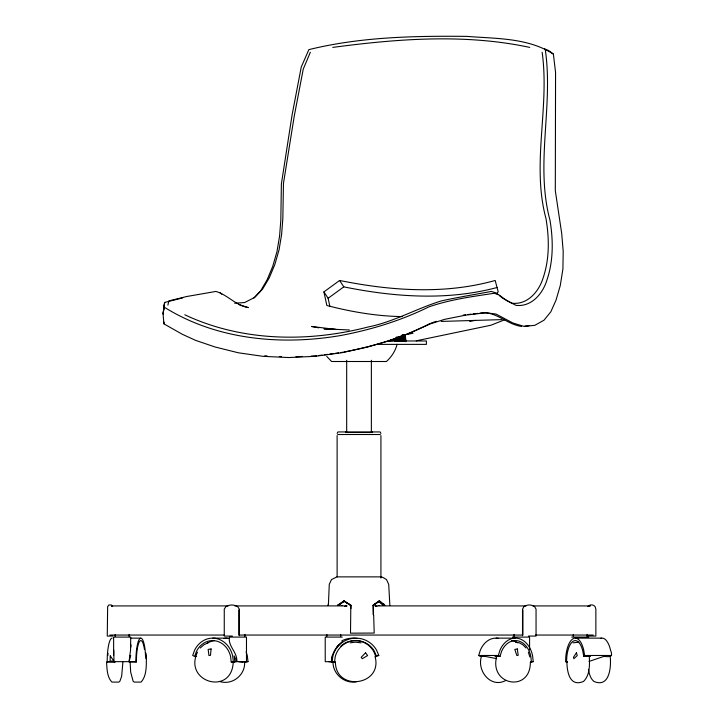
<?xml version="1.0" encoding="UTF-8"?>
<svg xmlns="http://www.w3.org/2000/svg" width="718" height="718" viewBox="0 0 718 718"><rect width="100%" height="100%" fill="white"/><g stroke="black" fill="none" stroke-linecap="round" stroke-linejoin="round"><path stroke-width="1.08" d="M350.887 608.613L350.949 605.427L344.146 601.074L337.424 605.364L338.295 605.453L344.317 601.101L351.021 605.453L343.725 601.002M405.796 341.705L405.293 334.947L402.017 335.118M115.015 662.086L107.664 661.978L107.682 661.466M114.844 661.978L114.853 661.466M122.886 662.131L121.665 676.248L119.807 681.418L118.73 682.1L111.963 682.1C106.991 677.245 107.018 668.718 106.551 662.131M129.366 662.086L129.213 661.466M129.195 661.978L136.375 661.978L136.519 656.521A21.504 4.47 -90 0 1 140.028 640.941A21.504 4.47 -90 0 1 144.462 649.449M107.664 661.978L107.162 661.655L107.323 655.884A23.963 4.981 -90 0 1 112.134 638.131M136.375 661.978L135.864 661.655L136.025 655.884A23.963 4.981 -90 0 1 140.189 638.329A23.963 4.981 -90 0 1 145.153 650.104L145.503 655.722M135.864 661.655L113.965 661.655L113.803 650.113M328.377 605.382L329.275 584.362L331.456 579.605L336.904 576.877L381.087 576.877L383.125 577.505L386.526 579.605L388.707 584.362L389.865 605.364M567.444 661.978L566.538 661.978L566.834 656.521A21.504 8.751 -90 0 1 574.14 640.77A21.504 8.751 -90 0 1 582.854 651.334L583.716 656.423L590.42 656.423L590.34 655.947M566.538 661.978L565.551 661.655L565.874 655.884A23.963 9.747 -90 0 1 574.014 638.329A23.963 9.747 -90 0 1 583.725 650.104L584.64 655.48L583.716 656.423M253.903 298.033L260.428 291.185L266.997 280.038L272.643 266.611L276.969 251.677L279.58 236.025L280.819 220.166L281.384 183.907L292.055 115.149L301.237 67.07L308.866 49.632C360.364 36.923 414.035 35.819 466.826 36.385C495.86 38.718 528.125 37.659 553.381 54.092L555.561 72.41L555.31 190.683L561.718 233.592L563.199 251.381L562.912 268.936L560.264 285.602L555.983 300.277L550.805 311.827L544.002 320.192L534.874 325.299L524.221 326.457L512.832 322.983L496.03 314.053L485.969 312.743L465.892 315.094L444.487 319.375L430.441 323.845L406.944 334.247L390.547 340.359L367.724 346.991L341.535 352.78L315.049 356.334L288.717 357.546L263.012 356.334L238.331 352.78L215.068 346.991L195.592 340.359L182.237 334.247L163.892 323.845L164.063 322.059M481.275 656.979C477.012 671.267 491.085 688.598 505.885 680.422M496.542 656.961C489.416 685.825 530.719 692.601 530.351 662.131M129.061 661.655L130.55 650.113L130.721 637.584M182.695 297.916L164.628 302.431L163.085 314.062L163.892 323.845M233.224 662.131C231.851 696.227 183.081 682.19 197.486 652.141M244.623 662.131C245.332 675.342 231.923 685.627 219.394 681.418M328.709 661.691L331.465 661.978L331.536 661.466M331.465 661.978L332.299 661.466M333.834 661.466L333.771 661.978L334.534 661.978L335.261 656.521A21.504 21.387 -90 0 1 374.437 651.334L376.537 656.423L378.79 655.48L376.546 650.104A23.963 23.829 -90 0 0 332.901 655.884L332.111 661.655L325.227 661.691M331.384 661.655C331.68 653.667 336.042 646.577 342.199 641.73M331.483 661.09L332.407 655.417M328.108 605.364L328.53 603.183M167.895 305.168L168.838 300.905L186.501 296.552L215.876 291.436C227.651 294.793 235.809 305.599 248.302 307.582L238.771 304.549M129.213 661.09L130.676 655.543L129.805 655.417M498.579 638.428A23.963 17.806 -90 0 0 480.369 650.104L478.691 655.48L480.378 656.423L480.53 655.947M480.378 656.423L485.287 656.423L485.44 655.947M495.68 656.737L495.258 655.947M495.106 656.423L500.015 656.423L501.586 651.334A21.504 15.976 -90 0 1 517.516 640.77A21.504 15.976 -90 0 1 530.862 656.521L531.401 661.978L533.214 661.655L532.621 655.884A23.963 17.806 -90 0 0 517.75 638.329A23.963 17.806 -90 0 0 500.006 650.104L498.328 655.48L478.691 655.48M397.063 344.38C395.394 351.075 391.481 356.873 386.446 361.504L331.599 361.504L326.771 356.442M246.48 661.691L233.332 661.655L232.65 655.884A23.963 20.75 -90 0 0 215.319 638.329A23.963 20.75 -90 0 0 194.641 650.104L192.684 655.48L194.65 656.423L196.481 651.334A21.504 18.623 -90 0 1 215.041 640.77A21.504 18.623 -90 0 1 230.595 656.521L231.223 661.978L234.894 661.978L234.84 661.466M310.356 52.252L303.247 69.116L294.227 116.244L283.466 183.35L282.838 218.604L281.627 234.292L279.06 249.819L274.806 264.628L269.196 277.965L262.573 289.103L254.522 297.485L244.596 302.556L234.642 303.211M383.556 604L382.344 605.453L383.224 605.364M383.834 603.973L382.766 605.525M336.814 647.124L339.282 644.423L338.779 644.791M589.047 661.422L603.82 656.423C609.995 656.943 613.513 657.374 610.533 650.104A23.963 9.747 -90 0 0 600.401 638.49M496.721 293.402L498.211 291.885L495.178 280.469C444.559 294.685 390.592 290.817 339.614 280.469L323.917 291.885L326.852 305.491C351.542 311.908 376.86 316.252 402.412 316.593M587.88 606.593C589.523 604.287 593.427 604.287 595.069 606.593L595.859 609.151L595.859 636.067L587.324 636.067M200.232 648.004L203.813 644.827L207.987 642.834M378.835 601.101L372.938 605.453L379.634 601.002L384.839 605.364C383.241 606.136 377.471 600.84 379.634 601.002M329.921 306.631L328.117 298.266L343.814 286.859C394.11 297.072 447.251 300.932 497.305 287.442M338.043 605.427L344.317 601.101M337.622 605.382L343.868 601.029L350.833 605.382L350.501 633.168L374.204 633.061L373.665 614.913M430.199 323.396C403.283 337.622 373.845 346.193 344.084 352.026M375.002 656.737L376.537 656.423M504.521 319.851L490.924 325.227L415.435 340.978M589.119 606.378L590.268 605.929L532.891 605.92M431.213 323.046L436.284 321.305M573.036 642.834L578.699 642.152M406.567 334.561L413.101 333.206M469.734 321.484L475.181 320.354M344.739 606.333L347.081 605.902L234.849 605.929M332.775 47.397C397.763 38.763 465.129 33.558 529.731 47.397M233.332 661.655L231.223 661.978M246.086 651.953A23.963 20.75 -90 0 1 247.324 655.884L248.006 661.655L241.517 662.086L238.214 661.583M234.185 662.086L234.894 661.978M318.837 355.518L322.131 355.078M324.33 354.782L327.623 354.342M329.822 354.046L333.116 353.597M335.315 353.301L338.609 352.861M340.799 352.565L342.998 352.269M350.133 642.834L355.266 642.152L361.136 642.834M335.243 661.799L332.237 661.978M356.693 681.687C344.927 684.308 332.784 674.166 333.026 662.131M463.263 315.094L465.488 314.825M467.705 314.565L471.044 314.179M473.27 313.919L477.712 313.398M479.938 313.138C495.519 310.418 506.702 324.5 521.555 326.439M524.741 326.107L528.986 325.658M396.515 337.281L405.338 336.778M395.618 338.304L405.544 337.738M391.328 339.596L405.697 338.77M389.147 340.772L405.805 339.82M394.658 341.436L405.841 340.799M402.349 335.082L404.593 334.956M402.618 335.468L404.844 335.342M402.933 335.486L405.149 335.369M396.183 337.307L405.042 336.868M395.528 341.382L405.562 340.888M395.286 338.331L405.087 337.846M390.646 339.605L405.194 338.887M388.976 340.736L405.356 339.928M295.897 356.774L302.449 356.478M311.181 356.074L316.638 355.814M441.202 321.431L501.918 319.609M341.283 605.525L342.585 605.516M388.644 340.978L414.735 340.978M416.296 340.978L426.393 340.978L426.393 344.38L378.09 344.38M337.72 434.516L380.325 434.516M228.243 605.911L111.425 605.929L112.017 606.378M526.177 605.92L374.993 605.902L376.959 606.333M109.908 635.053L224.492 635.053M535.484 635.053L593.247 635.053M112.897 636.067L107.251 636.067L107.655 606.593L108.912 604.96L111.344 604.96L112.609 606.593M232.417 636.067L224.258 636.067L224.258 609.151L225.946 606.593C229.509 604.448 234.086 604.448 237.649 606.593L239.336 609.151L239.336 635.699M528.448 636.067L536.05 636.067L536.05 609.151L534.605 606.593C531.473 604.403 527.093 604.412 523.96 606.593L522.507 609.151L522.507 635.699M113.623 637.09L130.721 637.09M229.356 637.09L246.48 637.09M325.227 637.09L342.262 637.09M512.481 637.09L529.579 637.09M571.734 637.09L588.76 637.09M130.371 638.131L140.342 638.131M212.86 638.131L227.032 638.131M496.129 638.131L515.084 638.131M575.746 638.131L601.63 638.131M377.255 655.48L378.79 655.48M584.64 655.48L611.449 655.48M194.65 656.423L196.606 656.423M107.162 661.655L113.965 661.655M248.006 661.655L244.533 661.655L245.332 661.691M531.203 661.655L533.214 661.655M565.551 661.655L567.471 661.655M530.737 661.978L531.401 661.978M378.7 605.516L379.696 605.525M349.352 329.957L323.962 328.844L336.096 329.463L311.468 326.466L318.819 327.839M264.852 355.814L267.078 355.922M279.32 356.505L281.546 356.613M334.534 661.978L332.111 661.655M515.506 642.152L519.347 642.834L522.928 644.827L526.007 648.004M496.65 658.648L485.287 656.423M544.567 48.824L548.561 50.529L553.381 54.092M184.795 314.771C241.715 341.66 308.031 342.531 368.244 326.959C393.895 321.835 416.602 308.489 441.382 300.905C457.913 297.243 474.625 294.559 491.256 291.436L495.761 292.818L498.148 294.667M498.328 655.48L500.015 656.423M163.875 306.918C215.956 339.749 281.007 345.744 340.682 335.512C371.134 329.759 400.94 320.65 428.781 306.918C449.926 299.55 472.282 296.561 494.343 293.258L499.181 295.026L506.728 300.609L515.991 305.356C531.535 307.151 542.817 293.644 546.936 280.038C553.497 260.76 553.264 240.054 549.979 220.166C534.955 164.341 553.569 106.183 545.276 49.632M499.737 295.897L502.923 298.356L511.898 303.211C527.47 305.069 538.904 291.607 543.113 277.965C549.62 258.857 549.27 238.313 545.994 218.604C531.284 164.153 549.862 107.458 542.135 52.252M384.606 605.382L379.454 601.029L373.315 605.382L373.369 614.976L373.082 605.427L379.068 601.074L384.121 605.427M220.202 292.818L221.772 294.2M339.614 280.469L343.814 286.859M323.917 291.885L328.117 298.266M375.765 656.423L373.665 651.334A21.504 21.387 -90 0 0 349.612 641.318M528.358 652.141L529.848 656.961M236.814 661.655C237.649 652.465 228.082 646.514 229.356 637.584M610.444 655.947L610.524 656.423M603.739 655.947L603.82 656.423M588.446 669.221C589.137 673.628 590.331 678.411 593.867 681.418C609.537 688.185 611.215 667.21 610.282 657.311M335.405 662.131C335.647 691.829 382.577 685.699 375.182 656.961M245.843 661.466L245.897 661.978M242.172 661.466L242.235 661.978M589.307 656.961C589.738 665.227 589.882 675.198 583.563 681.418C569.643 687.35 567.094 671.895 566.888 662.131M146.355 658.72C146.319 666.403 146.589 676.23 141.033 682.1L134.266 682.1L133.198 681.418L130.676 672.111L130.12 662.131M587.189 634.434L587.189 636.588M573.305 634.434L573.305 636.588M529.579 637.602L529.579 649.916M522.901 609.914L522.901 635.053L238.852 635.053L238.852 609.914M514.061 634.434L514.061 636.588M380.926 433.457L380.136 431.94L337.909 431.94L337.119 433.457M380.926 435.539L380.926 578.035M372.516 431.94L372.516 432.505L345.529 432.505L345.529 431.94M371.368 360.292L371.368 432.505M346.677 360.292L346.677 432.505M340.682 634.434L340.682 636.588M337.119 435.539L337.119 576.913M326.807 634.434L326.807 636.588M325.227 637.602L325.227 661.17M246.48 637.602L246.48 661.116M244.892 634.434L244.892 636.588M129.141 634.434L129.141 636.588M115.203 634.434L115.203 636.588M113.623 637.593L113.623 655.417M224.034 638.428A23.963 20.75 -90 0 1 229.446 638.257M206.972 643.463A21.504 18.623 -90 0 1 214.332 640.698M107.879 655.444A21.504 4.47 -90 0 1 108.05 653.335M341.84 640.842A23.963 23.829 -90 0 1 356.99 638.49M340.835 646.11A21.504 21.387 -90 0 1 348.544 641.632M511.557 640.627A21.504 15.976 -90 0 1 517.588 642.807M110.258 655.884L110.105 661.116L113.848 661.09L110.258 655.884M211.101 648.964L210.473 655.31L208.947 655.543L208.148 649.413L211.101 648.964M163.677 309.53L163.085 314.062L164.628 302.431L163.677 309.53M576.419 652.815L573.449 657.311L573.888 658.72L577.272 655.543L576.419 652.815M130.658 644.423L130.721 647.124L130.658 644.423M365.534 652.815L361.199 657.311L362.276 658.72L367.616 655.543L365.534 652.815M517.337 648.964L514.806 649.413L516.87 655.543L518.181 655.31L517.337 648.964M405.096 335.961L400.68 336.212L405.06 336.024M236.671 661.09L234.768 661.116L234.149 655.884L236.671 661.09M146.086 655.543L145.646 652.815L146.167 658.72L146.086 655.543"/></g></svg>
